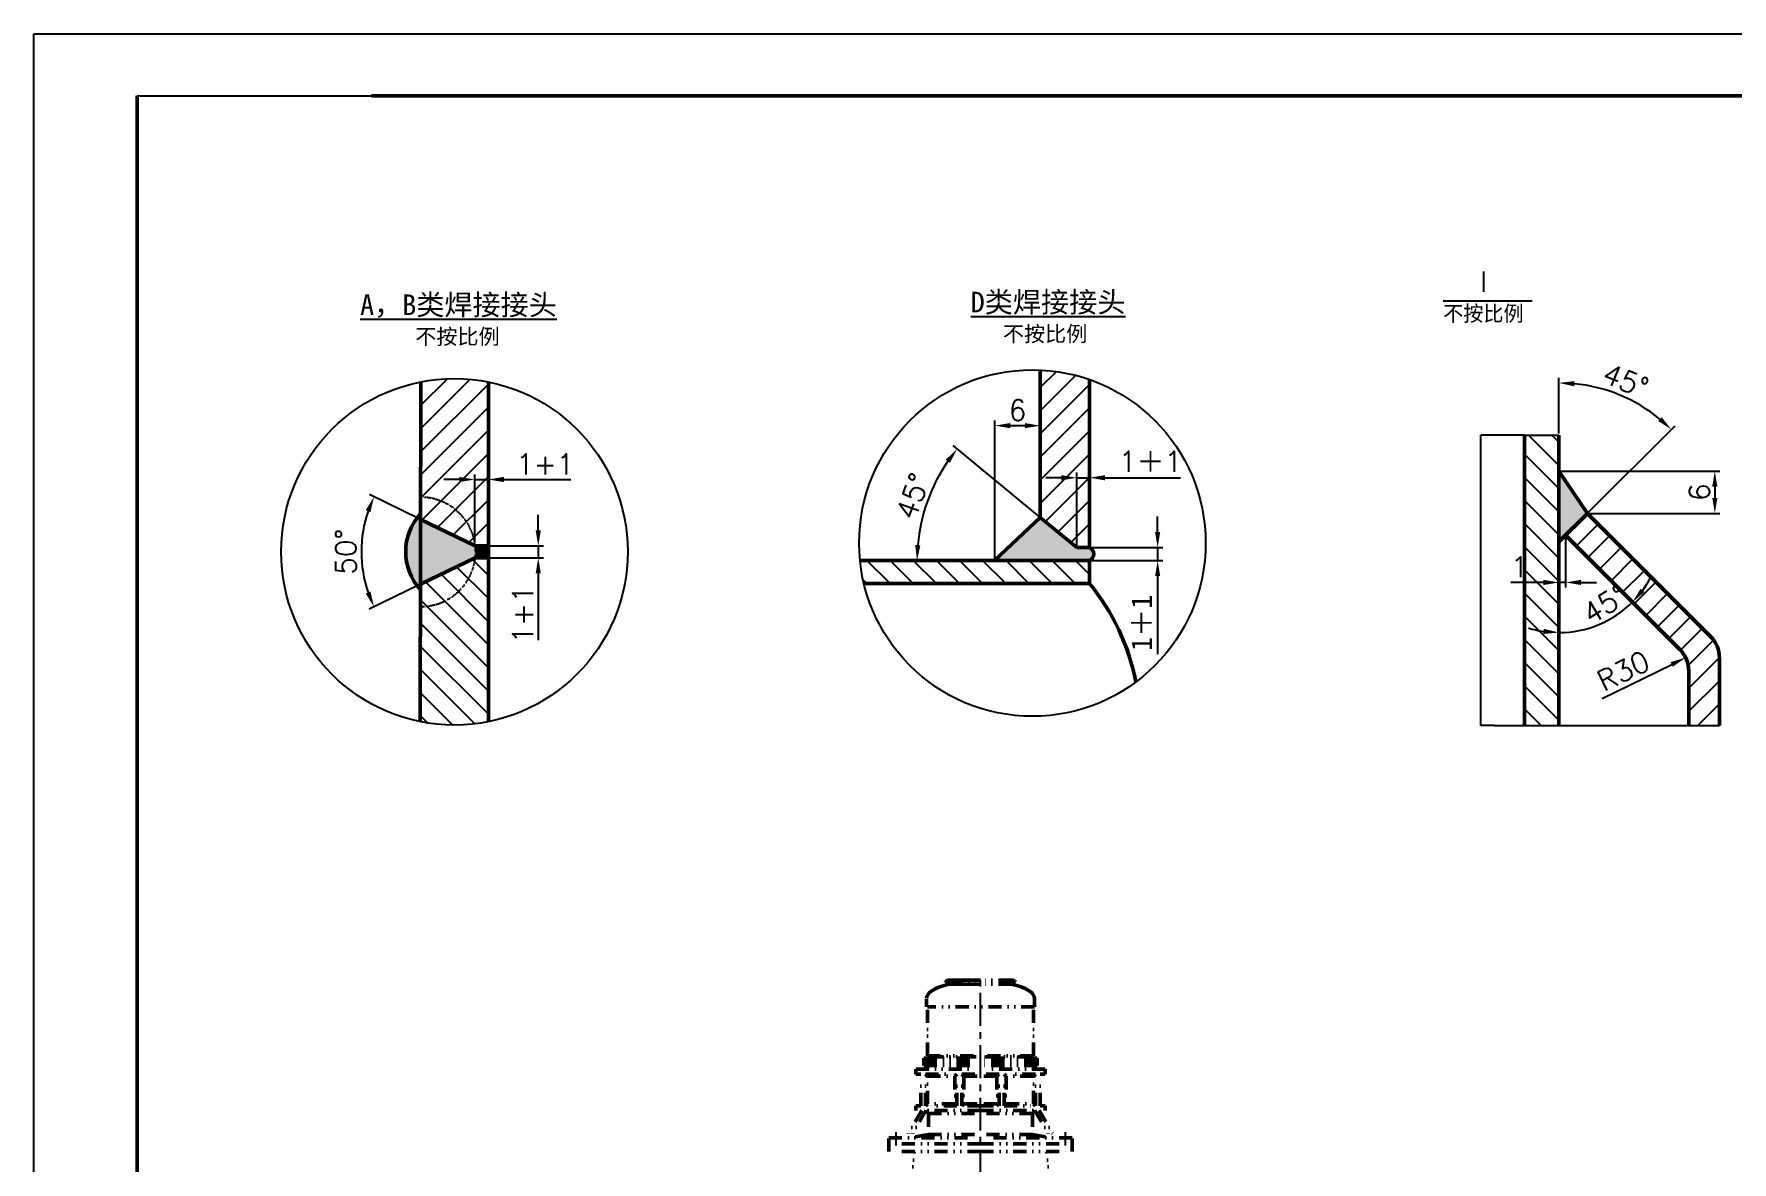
# Model space of a CAD drawing. Extents: x -857 to 5410, y -6702 to 2512.
# Drawn here: x -857 to 2438, y 323 to 2512 of the extents above; entities that cross this region are included whole.
import ezdxf

# ---------------------------------------------------------------- set-up
doc = ezdxf.new("R2010")
doc.units = 0
for name, pattern in [('ACAD_ISO07W100', [3.5, 0.5, -3]), ('CENTERX2', [101.6, 63.5, -12.7, 12.7, -12.7]), ('DIVIDEX2', [63.5, 25.4, -12.7, 0, -12.7, 0, -12.7])]:
    doc.linetypes.add(name, pattern=pattern)
doc.layers.get('0').update_dxf_attribs({"linetype": 'CONTINUOUS'})
doc.layers.get('DEFPOINTS').update_dxf_attribs({"linetype": 'CONTINUOUS'})
doc.styles.get("Standard").update_dxf_attribs({"font": 'txt.shx', "height": 40})
doc.dimstyles.get("Standard").update_dxf_attribs({"dimtxt": 0.18, "dimasz": 0.18, "dimexe": 0.18, "dimexo": 0.0625, "dimgap": 0.09, "dimtad": 0, "dimtih": 1, "dimtoh": 1, "dimdec": 4, "dimzin": 0, "dimdsep": 46, "dimtxsty": 'Standard', "dimcen": 0.09, "dimadec": 0, "dimazin": 0, "dimtfac": 1, "dimtdec": 4, "dimtofl": 0, "dimtmove": 0, "dimatfit": 3, "dimfxl": 0, "dimtolj": 1, "dimtzin": 0, "dimarcsym": 0})
pattern_1 = [(135, (400.692, 8.305), (-22.45064, -22.45064), [])]
pattern_2 = [(45, (400.692, 8.305), (-22.45064, 22.45064), [])]

# ---------------------------------------------------------------- blocks, each defined once
blk = doc.blocks.new('*D7')
at = {"color": 0, "lineweight": -2}
for p, q in [((121.7, 1548.8), (121.7, 1578.8)), ((121.7, 1518.8), (121.7, 1495.8)), ((121.7, 1465.8), (121.7, 1335.8))]:
    blk.add_line(p, q, dxfattribs=at)
at = {"lineweight": -2}
for p, q in [((15, 1518.8), (131.7, 1518.8)), ((15, 1495.8), (131.7, 1495.8))]:
    blk.add_line(p, q, dxfattribs=at)
at = {"color": 0}
for points in [[(116.7, 1548.8), (126.7, 1548.8), (121.7, 1518.8)], [(116.7, 1465.8), (126.7, 1465.8), (121.7, 1495.8)]]:
    blk.add_solid(points, dxfattribs=at)
at = {"layer": 'DEFPOINTS', "color": 0}
for p in [(12, 1518.8), (12, 1495.8), (121.7, 1495.8)]:
    blk.add_point(p, dxfattribs=at)
at = {"color": 0, "insert": (91.7, 1385.8), "char_height": 40, "attachment_point": 5, "rotation": 90}
blk.add_mtext('\\A1;1+1', dxfattribs=at)
blk = doc.blocks.new('*D8')
at = {"color": 0, "lineweight": -2}
for p, q in [((-31.4, 1647.6), (-61.4, 1647.6)), ((-1.4, 1647.6), (25, 1647.6)), ((55, 1647.6), (185, 1647.6))]:
    blk.add_line(p, q, dxfattribs=at)
at = {"lineweight": -2}
for p, q in [((-1.4, 1525.1), (-1.4, 1657.6)), ((25, 1521.8), (25, 1657.6))]:
    blk.add_line(p, q, dxfattribs=at)
at = {"color": 0}
for points in [[(-31.4, 1652.6), (-31.4, 1642.6), (-1.4, 1647.6)], [(55, 1652.6), (55, 1642.6), (25, 1647.6)]]:
    blk.add_solid(points, dxfattribs=at)
at = {"layer": 'DEFPOINTS', "color": 0}
for p in [(25, 1647.6), (-1.4, 1522.1), (25, 1518.8)]:
    blk.add_point(p, dxfattribs=at)
at = {"color": 0, "insert": (135, 1677.6), "char_height": 40, "attachment_point": 5}
blk.add_mtext('\\A1;1+1', dxfattribs=at)
blk = doc.blocks.new('*D9')
at = {"color": 0, "lineweight": -2}
for p, q in [((1323.3, 1545.8), (1323.3, 1575.8)), ((1323.3, 1515.8), (1323.3, 1490.2)), ((1323.3, 1460.2), (1323.3, 1308.7))]:
    blk.add_line(p, q, dxfattribs=at)
at = {"lineweight": -2}
for p, q in [((1193.9, 1515.8), (1333.3, 1515.8)), ((1193.9, 1490.2), (1333.3, 1490.2))]:
    blk.add_line(p, q, dxfattribs=at)
at = {"color": 0}
for points in [[(1318.3, 1545.8), (1328.3, 1545.8), (1323.3, 1515.8)], [(1318.3, 1460.2), (1328.3, 1460.2), (1323.3, 1490.2)]]:
    blk.add_solid(points, dxfattribs=at)
at = {"layer": 'DEFPOINTS', "color": 0}
for p in [(1190.9, 1515.8), (1190.9, 1490.2), (1323.3, 1490.2)]:
    blk.add_point(p, dxfattribs=at)
at = {"color": 0, "insert": (1292.1, 1369.5), "char_height": 40, "attachment_point": 5, "rotation": 90}
blk.add_mtext('\\A1;\\f宋体|b0|i0|c134|p2;1＋1', dxfattribs=at)
blk = doc.blocks.new('*D10')
at = {"color": 0, "lineweight": -2}
for p, q in [((1136.7, 1651), (1106.7, 1651)), ((1166.7, 1651), (1191, 1651)), ((1221, 1651), (1367.9, 1651))]:
    blk.add_line(p, q, dxfattribs=at)
at = {"lineweight": -2}
for p, q in [((1166.7, 1518.9), (1166.7, 1661)), ((1191, 1578.6), (1191, 1661))]:
    blk.add_line(p, q, dxfattribs=at)
at = {"color": 0}
for points in [[(1136.7, 1656), (1136.7, 1646), (1166.7, 1651)], [(1221, 1656), (1221, 1646), (1191, 1651)]]:
    blk.add_solid(points, dxfattribs=at)
at = {"layer": 'DEFPOINTS', "color": 0}
for p in [(1191, 1651), (1191, 1575.6), (1166.7, 1515.9)]:
    blk.add_point(p, dxfattribs=at)
at = {"color": 0, "insert": (1309.4, 1682.3), "char_height": 40, "attachment_point": 5}
blk.add_mtext('\\A1;1\\f宋体|b0|i0|c134|p2;＋\\Ftxt.shx;1', dxfattribs=at)
blk = doc.blocks.new('*D11')
at = {"lineweight": -2}
for p, q in [((1007.2, 1493.2), (1007.2, 1762.1)), ((1095.7, 1730.9), (1095.7, 1762.1))]:
    blk.add_line(p, q, dxfattribs=at)
at = {"color": 0, "lineweight": -2}
blk.add_line((1037.2, 1752.1), (1065.7, 1752.1), dxfattribs=at)
at = {"color": 0}
for points in [[(1037.2, 1757.1), (1037.2, 1747.1), (1007.2, 1752.1)], [(1065.7, 1757.1), (1065.7, 1747.1), (1095.7, 1752.1)]]:
    blk.add_solid(points, dxfattribs=at)
at = {"layer": 'DEFPOINTS', "color": 0}
for p in [(1095.7, 1752.1), (1095.7, 1727.9), (1007.2, 1490.2)]:
    blk.add_point(p, dxfattribs=at)
at = {"color": 0, "insert": (1051.5, 1782.1), "char_height": 40, "attachment_point": 5}
blk.add_mtext('\\A1;6', dxfattribs=at)
blk = doc.blocks.new('*D12')
at = {"lineweight": -2}
blk.add_line((1093.4, 1576.1), (926.5, 1713.3), dxfattribs=at)
at = {"color": 0, "lineweight": -2}
blk.add_arc((1197.8, 1490.3), 341.2, 145.6106, 174.9697, dxfattribs=at)
at = {"color": 0}
for points in [[(912.3, 1686), (920.2, 1679.9), (934.3, 1706.9)], [(862.9, 1520), (852.9, 1520.4), (856.6, 1490.2)]]:
    blk.add_solid(points, dxfattribs=at)
at = {"layer": 'DEFPOINTS', "color": 0}
for p in [(891.9, 1641.3), (1095.7, 1574.2), (1166.7, 1515.9), (745.9, 1490.2), (1095.7, 1490.2)]:
    blk.add_point(p, dxfattribs=at)
at = {"color": 0, "insert": (848.4, 1615.4), "char_height": 40, "attachment_point": 5, "rotation": 70.2902}
blk.add_mtext('\\A1;45°', dxfattribs=at)
blk = doc.blocks.new('*D13')
at = {"lineweight": -2}
for p, q in [((2101.8, 1736.6), (2101.8, 1844.9)), ((2159.3, 1584), (2327, 1751.7))]:
    blk.add_line(p, q, dxfattribs=at)
at = {"color": 0, "lineweight": -2}
blk.add_arc((2101.8, 1526.5), 308.4, 50.5751, 84.4249, dxfattribs=at)
at = {"color": 0}
for points in [[(2131.5, 1828.5), (2132, 1838.5), (2101.8, 1834.9)], [(2301.1, 1768.5), (2294.3, 1761.1), (2319.9, 1744.6)]]:
    blk.add_solid(points, dxfattribs=at)
at = {"layer": 'DEFPOINTS', "color": 0}
for p in [(2256, 1793.6), (2101.8, 1733.6), (2157.2, 1581.9), (2101.8, 1526.5), (2101.8, 1170.4)]:
    blk.add_point(p, dxfattribs=at)
at = {"color": 0, "insert": (2231.3, 1839.2), "char_height": 40, "attachment_point": 5, "rotation": 337.5}
blk.add_mtext('\\A1;45°', dxfattribs=at)
blk = doc.blocks.new('*D14')
at = {"color": 0, "lineweight": -2}
for start, end in [(323.5278, 332.0556), (270, 315), (252.9444, 261.4722)]:
    blk.add_arc((2101.8, 1552.4), 201.7, start, end, dxfattribs=at)
at = {"color": 0}
for points in [[(2267.8, 1429.2), (2260.3, 1435.8), (2244.5, 1409.8)], [(2072.3, 1357.9), (2071.5, 1347.9), (2101.8, 1350.7)]]:
    blk.add_solid(points, dxfattribs=at)
at = {"layer": 'DEFPOINTS', "color": 0}
for p in [(2101.8, 1733.6), (2114.8, 1539.5), (2154, 1357.5), (2336.1, 1318.1), (2101.8, 1170.4)]:
    blk.add_point(p, dxfattribs=at)
at = {"color": 0, "insert": (2191, 1405.6), "char_height": 40, "attachment_point": 5, "rotation": 31.2799}
blk.add_mtext('\\A1;45°', dxfattribs=at)
blk = doc.blocks.new('*D15')
at = {"lineweight": -2}
for p, q in [((2104.8, 1663.8), (2414.2, 1663.8)), ((2160.2, 1581.9), (2414.2, 1581.9))]:
    blk.add_line(p, q, dxfattribs=at)
at = {"color": 0, "lineweight": -2}
blk.add_line((2404.2, 1633.8), (2404.2, 1611.9), dxfattribs=at)
at = {"color": 0}
for points in [[(2399.2, 1633.8), (2409.2, 1633.8), (2404.2, 1663.8)], [(2399.2, 1611.9), (2409.2, 1611.9), (2404.2, 1581.9)]]:
    blk.add_solid(points, dxfattribs=at)
at = {"layer": 'DEFPOINTS', "color": 0}
for p in [(2101.8, 1663.8), (2157.2, 1581.9), (2404.2, 1581.9)]:
    blk.add_point(p, dxfattribs=at)
at = {"color": 0, "insert": (2374.2, 1622.9), "char_height": 40, "attachment_point": 5, "rotation": 90}
blk.add_mtext('\\A1;6', dxfattribs=at)
blk = doc.blocks.new('*D16')
at = {"lineweight": -2}
for p, q in [((2101.8, 1536.5), (2101.8, 1437.9)), ((2114.8, 1536.5), (2114.8, 1437.9))]:
    blk.add_line(p, q, dxfattribs=at)
at = {"color": 0, "lineweight": -2}
for p, q in [((2071.8, 1447.9), (2008.5, 1447.9)), ((2114.8, 1447.9), (2101.8, 1447.9)), ((2144.8, 1447.9), (2174.8, 1447.9))]:
    blk.add_line(p, q, dxfattribs=at)
at = {"color": 0}
for points in [[(2071.8, 1452.9), (2071.8, 1442.9), (2101.8, 1447.9)], [(2144.8, 1452.9), (2144.8, 1442.9), (2114.8, 1447.9)]]:
    blk.add_solid(points, dxfattribs=at)
at = {"layer": 'DEFPOINTS', "color": 0}
for p in [(2101.8, 1539.5), (2114.8, 1539.5), (2101.8, 1447.9)]:
    blk.add_point(p, dxfattribs=at)
at = {"color": 0, "insert": (2025.2, 1477.9), "char_height": 40, "attachment_point": 5}
blk.add_mtext('\\A1;1', dxfattribs=at)
blk = doc.blocks.new('*D21')
at = {"color": 0, "lineweight": -2}
blk.add_line((2185.9, 1222.9), (2320.7, 1288.9), dxfattribs=at)
at = {"color": 0}
blk.add_solid([(2318.5, 1293.3), (2322.9, 1284.4), (2347.6, 1302)], dxfattribs=at)
at = {"layer": 'DEFPOINTS', "color": 0}
for p in [(2347.6, 1302), (2293.7, 1275.7)]:
    blk.add_point(p, dxfattribs=at)
at = {"color": 0, "insert": (2226.6, 1276.2), "char_height": 40, "attachment_point": 5, "rotation": 26.0875}
blk.add_mtext('\\A1;R30', dxfattribs=at)
blk = doc.blocks.new('*D41')
at = {"lineweight": -2}
for p, q in [((-109.5, 1571.5), (-206, 1618.4)), ((-109.3, 1443.3), (-206.1, 1396.3))]:
    blk.add_line(p, q, dxfattribs=at)
at = {"color": 0, "lineweight": -2}
blk.add_arc((22.7, 1507.3), 244.2, 161.1171, 198.837, dxfattribs=at)
at = {"color": 0}
for points in [[(-213, 1588.2), (-203.8, 1584.4), (-197, 1614)], [(-203.8, 1430.3), (-213.1, 1426.5), (-197.1, 1400.7)]]:
    blk.add_solid(points, dxfattribs=at)
at = {"layer": 'DEFPOINTS', "color": 0}
for p in [(-106.8, 1570.2), (-218.8, 1544), (-1, 1518.8), (-1, 1495.8), (-106.6, 1444.6)]:
    blk.add_point(p, dxfattribs=at)
at = {"color": 0, "insert": (-251.6, 1507.4), "char_height": 40, "attachment_point": 5, "rotation": 89.977}
blk.add_mtext('\\A1;50%%d', dxfattribs=at)

msp = doc.modelspace()

# ---------------------------------------------------------------- hatches: boundary and pattern name
h = msp.add_hatch()
h.set_pattern_fill('ANSI31', color=256, scale=10, style=0)
h.set_pattern_definition(pattern_2)
h.paths.add_polyline_path([(1095.7, 1574.2), (1166.7, 1515.9), (1190.9, 1515.8), (1191.3, 1841.6, 0.072824), (1095.7, 1860.1)])
h = msp.add_hatch()
h.set_pattern_fill('ANSI31', color=256, scale=10, style=0)
h.set_pattern_definition(pattern_2)
h.paths.add_polyline_path([(25.1, 1836.8, 0.098758), (-106.4, 1836.9), (-106.7, 1613.9, -0.382763), (-0.9, 1518.8), (25, 1518.8)])
h.paths.add_polyline_path([(-106.7, 1613.9), (-106.8, 1570.2), (-1, 1518.8), (-0.9, 1518.8, 0.382763)])
h = msp.add_hatch()
h.set_pattern_fill('ANSI31', color=256, scale=10, angle=90, style=0)
h.set_pattern_definition(pattern_1)
h.paths.add_polyline_path([(2035.1, 1170.4), (2101.8, 1170.4), (2101.8, 1733.6), (2035.1, 1733.6)])
for points in [[(2101.8, 1526.5), (2157.2, 1581.9), (2101.8, 1663.8)], [(-106.7, 1581.5, 0.384836), (-107, 1433.6)], [(-0.9, 1518.8), (-106.8, 1570.2), (-106.9, 1444.4), (-1, 1495.8, 0.05403)], [(1007.2, 1490.2), (1095.7, 1490.2), (1190.9, 1490.2, 0.666749), (1190.9, 1515.8), (1166.7, 1515.9), (1095.7, 1574.2)], [(25, 1518.8), (-0.9, 1518.8, -0.054056), (-1, 1495.8), (25.1, 1495.8)]]:
    msp.add_hatch(color=256).paths.add_polyline_path(points)
h = msp.add_hatch()
h.set_pattern_fill('ANSI31', color=256, scale=10, style=0)
h.set_pattern_definition(pattern_2)
h.paths.add_polyline_path([(2336.1, 1318.1, -0.198912), (2353.7, 1275.7), (2353.7, 1170.4), (2413, 1170.4), (2413, 1301.2, 0.198912), (2395.4, 1343.7), (2157.2, 1581.9), (2114.8, 1539.5)])
h = msp.add_hatch()
h.set_pattern_fill('ANSI31', color=256, scale=10, angle=90, style=0)
h.set_pattern_definition(pattern_1)
h.paths.add_polyline_path([(-107, 1400.9), (-107.3, 1177.8, 0.099504), (25.1, 1177.7), (25.1, 1495.8), (-1, 1495.8, -0.38308)])
h.paths.add_polyline_path([(-106.9, 1444.4), (-107, 1400.9, 0.38308), (-1, 1495.8)], flags=17)

# ---------------------------------------------------------------- linework, layer by layer
for p, q in [((-856.6, 2512), (5409.9, 2512)), ((-856.6, -6701.7), (-856.6, 2512)), ((-656.6, 2392), (5289.9, 2392)), ((1877.4, 1994.5), (2050, 1994.5)), ((1950.1, 1170.4), (1950.1, 1733.6)), ((2035.1, 1733.6), (1950.1, 1733.6)), ((2035.1, 1733.6), (2101.8, 1733.6)), ((804.2, 1445.8), (760, 1489.9)), ((849.1, 1445.8), (804.9, 1490)), ((894, 1445.8), (849.8, 1490)), ((938.9, 1445.8), (894.6, 1490)), ((983.8, 1445.8), (939.5, 1490.1)), ((1028.7, 1445.8), (984.3, 1490.1)), ((1073.6, 1445.8), (1029.2, 1490.2)), ((1118.5, 1445.8), (1074, 1490.2)), ((1163.4, 1445.8), (1118.9, 1490.2)), ((1190.9, 1463.2), (1163.8, 1490.2)), ((759.3, 1445.8), (751.8, 1453.2)), ((1975.9, 1170.4), (1950.1, 1170.4)), ((1975.9, 1170.4), (2413, 1170.4))]:
    msp.add_line(p, q)
at = {"lineweight": 50}
for p, q in [((-656.6, 2392), (-656.6, -6561.7)), ((-201.8, 2392), (5289.9, 2392)), ((1095.7, 1860.1), (1095.7, 1574.2)), ((-106.4, 1836.9), (-107.3, 1177.8)), ((25, 1518.8), (25.1, 1836.8)), ((1190.9, 1515.8), (1191.3, 1841.6)), ((2035.1, 1733.6), (2035.1, 1170.4)), ((2101.8, 1733.6), (2101.8, 1170.4)), ((2157.2, 1581.9), (2101.8, 1663.8)), ((2101.8, 1526.5), (2157.2, 1581.9)), ((2395.4, 1343.7), (2157.2, 1581.9)), ((-106.8, 1570.2), (-1, 1518.8)), ((1095.7, 1574.2), (1007.1, 1490.2)), ((1166.7, 1515.9), (1095.7, 1574.2)), ((25, 1518.8), (-1, 1518.8)), ((25, 1518.8), (25.1, 1177.7)), ((1166.7, 1515.9), (1190.9, 1515.8)), ((2336.1, 1318.1), (2114.8, 1539.5)), ((-106.6, 1444.6), (-1, 1495.8)), ((25, 1495.8), (-1, 1495.8)), ((1095.7, 1490.2), (745.9, 1490.2)), ((1095.7, 1490.2), (1190.9, 1490.2)), ((1190.9, 1490.2), (1190.9, 1445.8)), ((753.5, 1445.8), (1190.9, 1445.8)), ((2413, 1170.4), (2413, 1301.2)), ((2353.7, 1170.4), (2353.7, 1275.7)), ((919.1, 676.1), (979.6, 676.1)), ((919.1, 668.6), (979.6, 668.6)), ((875, 639.3), (875, 624.3))]:
    msp.add_line(p, q, dxfattribs=at)
at = {"linetype": 'DIVIDEX2', "lineweight": 50}
for p, q in [((919.1, 672.3), (911.7, 672.3)), ((919.1, 672.3), (979.6, 672.3)), ((919.1, 672.3), (919.1, 668.6)), ((1040, 676.1), (979.6, 676.1)), ((1040, 672.3), (979.6, 672.3)), ((1040, 668.6), (979.6, 668.6)), ((1040, 672.3), (1047.4, 672.3)), ((1040, 668.6), (1040, 672.3)), ((1084.2, 624.3), (1084.2, 640.8)), ((876.8, 529.8), (876.8, 624.3)), ((1084.2, 624.3), (876.8, 624.3)), ((1082.3, 529.8), (1082.3, 624.3)), ((876.8, 529.8), (882.2, 527.4)), ((876.8, 529.8), (979.6, 529.8)), ((876.8, 524.9), (882.2, 527.4)), ((882.2, 527.4), (979.6, 527.4)), ((1076.9, 527.4), (979.5, 527.4)), ((1082.3, 529.8), (979.6, 529.8)), ((1082.3, 529.8), (1076.9, 527.4)), ((1082.3, 524.9), (1076.9, 527.4)), ((854.2, 503.4), (979.6, 503.4)), ((854.2, 494), (854.2, 503.4)), ((869.6, 524.9), (979.6, 524.9)), ((869.6, 510.9), (869.6, 524.9)), ((869.6, 517.9), (979.6, 517.9)), ((869.6, 510.9), (979.6, 510.9)), ((876.8, 524.9), (882.2, 524.9)), ((876.8, 503.4), (876.8, 510.9)), ((1089.6, 524.9), (979.6, 524.9)), ((1089.6, 517.9), (979.6, 517.9)), ((1089.6, 510.9), (979.6, 510.9)), ((1104.9, 503.4), (979.6, 503.4)), ((1082.3, 524.9), (1076.9, 524.9)), ((1082.3, 503.4), (1082.3, 510.9)), ((1089.6, 510.9), (1089.6, 524.9)), ((1104.9, 494), (1104.9, 503.4)), ((854.2, 494), (863.6, 494)), ((863.6, 432.5), (863.6, 494)), ((873, 494), (933.7, 494)), ((873, 494), (876.8, 489.8)), ((873, 432.5), (873, 494)), ((876.8, 489.8), (929.7, 489.8)), ((876.8, 436.2), (876.8, 489.8)), ((929.7, 489.8), (933.7, 494)), ((929.7, 489.8), (929.7, 436.2)), ((933.7, 432.5), (933.7, 494)), ((943.1, 494), (979.6, 494)), ((943.1, 494), (947.6, 489.8)), ((943.1, 432.5), (943.1, 494)), ((947.6, 489.8), (979.6, 489.8)), ((947.6, 489.8), (947.6, 436.2)), ((1016, 494), (979.6, 494)), ((1011.5, 489.8), (979.6, 489.8)), ((1016, 494), (1011.5, 489.8)), ((1011.5, 489.8), (1011.5, 436.2)), ((1016, 432.5), (1016, 494)), ((1086.1, 494), (1025.4, 494)), ((1025.4, 432.5), (1025.4, 494)), ((1029.4, 489.8), (1025.4, 494)), ((1082.3, 489.8), (1029.4, 489.8)), ((1029.4, 489.8), (1029.4, 436.2)), ((1086.1, 494), (1082.3, 489.8)), ((1082.3, 436.2), (1082.3, 489.8)), ((1086.1, 432.5), (1086.1, 494)), ((1104.9, 494), (1095.5, 494)), ((1095.5, 432.5), (1095.5, 494)), ((863.6, 432.5), (854.2, 432.5)), ((854.2, 423.2), (854.2, 432.5)), ((876.8, 436.2), (873, 432.5)), ((933.7, 432.5), (873, 432.5)), ((929.7, 436.2), (876.8, 436.2)), ((929.7, 436.2), (933.7, 432.5)), ((947.6, 436.2), (943.1, 432.5)), ((979.6, 432.5), (943.1, 432.5)), ((947.6, 436.2), (979.6, 436.2)), ((1011.5, 436.2), (979.6, 436.2)), ((979.6, 432.5), (1016, 432.5)), ((1011.5, 436.2), (1016, 432.5)), ((1029.4, 436.2), (1025.4, 432.5)), ((1025.4, 432.5), (1086.1, 432.5)), ((1029.4, 436.2), (1082.3, 436.2)), ((1082.3, 436.2), (1086.1, 432.5)), ((1095.5, 432.5), (1104.9, 432.5)), ((1104.9, 423.2), (1104.9, 432.5)), ((865.7, 423.2), (835.1, 370.5)), ((873.8, 423.2), (843.2, 370.5)), ((979.6, 423.2), (854.2, 423.2)), ((873.8, 423.2), (878.8, 417.4)), ((878.8, 417.4), (878.8, 377)), ((878.8, 417.4), (974.2, 417.4)), ((979.6, 423.2), (1104.9, 423.2)), ((1080.4, 417.4), (984.9, 417.4)), ((1085.3, 423.2), (1080.4, 417.4)), ((1080.4, 417.4), (1080.4, 377)), ((1085.3, 423.2), (1115.9, 370.5)), ((1093.4, 423.2), (1124, 370.5)), ((801.6, 370.5), (979.6, 370.5)), ((801.6, 343.8), (801.6, 370.5)), ((878.8, 377), (843.2, 370.5)), ((878.8, 377), (974.2, 377)), ((1157.6, 370.5), (979.6, 370.5)), ((1080.4, 377), (984.9, 377)), ((1080.4, 377), (1115.9, 370.5)), ((1157.6, 343.8), (1157.6, 370.5)), ((979.6, 358.5), (801.6, 358.5)), ((979.6, 343.8), (801.6, 343.8)), ((811.3, -104.3), (850.9, 343.8)), ((979.6, 358.5), (1157.6, 358.5)), ((979.6, 343.8), (1157.6, 343.8)), ((1147.8, -104.3), (1108.3, 343.8))]:
    msp.add_line(p, q, dxfattribs=at)
at = {"linetype": 'CENTERX2'}
msp.add_line((979.5, -2866.4), (979.5, 676.1), dxfattribs=at)
at = {"linetype": 'DIVIDEX2'}
for p, q in [((815.2, 381.2), (815.2, 330.3)), ((1144, 381.2), (1144, 330.3))]:
    msp.add_line(p, q, dxfattribs=at)
for centre in [(1080.3, 1524.3), (-40.9, 1507.3)]:
    msp.add_circle(centre, 336.1)
at = {"lineweight": 50}
for centre, radius, start, end in [((-25, 1507.4), 110.4, 137.8188, 222.0129), ((1185.5, 1503), 13.9, 292.5407, 67.3141), ((863.6, 1174.4), 425.1, 10.9036, 39.6656), ((2293.7, 1275.7), 60, 0, 45), ((2353, 1301.2), 60, 0, 45)]:
    msp.add_arc(centre, radius, start, end, dxfattribs=at)
at = {"linetype": 'ACAD_ISO07W100'}
msp.add_arc((-106.8, 1507.4), 106.5, 269.9158, 89.9158, dxfattribs=at)
at = {"linetype": 'DIVIDEX2', "lineweight": 50}
for centre, start, end in [((917.8, 669.4), 78.599, 154.8616), ((1041.3, 669.4), 25.1384, 101.401)]:
    msp.add_arc(centre, 6.76, start, end, dxfattribs=at)
at = {"lineweight": 50}
for start_param, end_param in [(2.186343, 3.141593), (0, 0.95525)]:
    msp.add_ellipse((979.6, 640.8), major_axis=(104.7, 0), ratio=0.324393, start_param=start_param, end_param=end_param, dxfattribs=at)

# ---------------------------------------------------------------- texts
at = {"char_height": 40, "attachment_point": 1}
for s, insert, width in [('  I\\P{\\fTxt|b0|i0|c134|p2;\\H0.75x;不按比例}', (1877.2, 2051.4), 778.545), ('{\\f宋体|b0|i0|c134|p2;\\LA，B类焊接接头\\P}   {\\f宋体|b0|i0|c134|p2;\\H0.75x;不按比例}', (-223.9, 2006.6), 600.348), ('{\\f宋体|b0|i0|c134|p2;\\LD类焊接接头\\P} {\\H0.75x; \\f宋体|b0|i0|c134|p2;不按比例}', (960.7, 2011.9), 600.348)]:
    msp.add_mtext(s, dxfattribs=dict(at, insert=insert, width=width))

# ---------------------------------------------------------------- dimensions: what is measured, and where the dimension line sits
dim = msp.add_angular_dim_2l(base=(2256, 1793.6), line1=((2101.8, 1733.6), (2101.8, 1170.4)), line2=((2101.8, 1526.5), (2157.2, 1581.9)), dimstyle='Standard', override={"dimtxt": 40, "dimasz": 30, "dimexe": 10, "dimexo": 3, "dimgap": 10, "dimtad": 1, "dimtih": 0, "dimtoh": 0, "dimdec": 0, "dimzin": 8, "dimlunit": 6, "dimcen": 2.5, "dimclre": 256, "dimtdec": 0, "dimtofl": 1})
dim.commit()
dim.dimension.update_dxf_attribs({"geometry": '*D13', "text_midpoint": (2231.3, 1839.2)})
dim = msp.add_linear_dim(base=(1095.7, 1752.1), p1=(1007.2, 1490.2), p2=(1095.7, 1727.9), text='6', dimstyle='Standard', override={"dimtxt": 40, "dimasz": 30, "dimexe": 10, "dimexo": 3, "dimgap": 10, "dimtad": 1, "dimtih": 0, "dimtoh": 0, "dimdec": 0, "dimzin": 8, "dimlunit": 6, "dimcen": 2.5, "dimclre": 256, "dimtdec": 0, "dimtofl": 1})
dim.commit()
dim.dimension.update_dxf_attribs({"geometry": '*D11', "text_midpoint": (1051.5, 1752.1), "dimtype": 160})
for base, line1, line2, text, picture, middle in [((891.9, 1641.3), ((1095.7, 1490.2), (745.9, 1490.2)), ((1166.7, 1515.9), (1095.7, 1574.2)), '45°', '*D12', (848.4, 1615.4)), ((-218.8, 1544), ((-106.8, 1570.2), (-1, 1518.8)), ((-106.6, 1444.6), (-1, 1495.8)), '50%%d', '*D41', (-251.6, 1507.4))]:
    dim = msp.add_angular_dim_2l(base=base, line1=line1, line2=line2, text=text, dimstyle='Standard', override={"dimtxt": 40, "dimasz": 30, "dimexe": 10, "dimexo": 3, "dimgap": 10, "dimtad": 1, "dimtih": 0, "dimtoh": 0, "dimdec": 0, "dimzin": 8, "dimlunit": 6, "dimcen": 2.5, "dimclre": 256, "dimtdec": 0, "dimtofl": 1})
    dim.commit()
    dim.dimension.update_dxf_attribs({"geometry": picture, "text_midpoint": middle})
dim = msp.add_angular_dim_2l(base=(2154, 1357.5), line1=((2101.8, 1733.6), (2101.8, 1170.4)), line2=((2336.1, 1318.1), (2114.8, 1539.5)), dimstyle='Standard', override={"dimtxt": 40, "dimasz": 30, "dimexe": 10, "dimexo": 3, "dimgap": 10, "dimtad": 1, "dimtih": 0, "dimtoh": 0, "dimdec": 0, "dimzin": 8, "dimlunit": 6, "dimcen": 2.5, "dimclre": 256, "dimtdec": 0, "dimtofl": 1})
dim.commit()
dim.dimension.update_dxf_attribs({"geometry": '*D14', "text_midpoint": (2206.6, 1380), "dimtype": 162})
for base, p1, p2, text, picture, middle in [((25, 1647.6), (-1.4, 1522.1), (25, 1518.8), '1+1', '*D8', (135, 1677.6)), ((1191, 1651), (1166.7, 1515.9), (1191, 1575.6), '1\\f宋体|b0|i0|c134|p2;＋\\Ftxt.shx;1', '*D10', (1309.4, 1682.3)), ((2101.8, 1447.9), (2114.8, 1539.5), (2101.8, 1539.5), '1', '*D16', (2025.2, 1477.9))]:
    dim = msp.add_linear_dim(base=base, p1=p1, p2=p2, text=text, dimstyle='Standard', override={"dimtxt": 40, "dimasz": 30, "dimexe": 10, "dimexo": 3, "dimgap": 10, "dimtad": 1, "dimtih": 0, "dimtoh": 0, "dimdec": 0, "dimzin": 8, "dimlunit": 6, "dimcen": 2.5, "dimclre": 256, "dimtdec": 0, "dimtofl": 1})
    dim.commit()
    dim.dimension.update_dxf_attribs({"geometry": picture, "text_midpoint": middle})
for base, p1, p2, text, picture, middle in [((2404.2, 1581.9), (2101.8, 1663.8), (2157.2, 1581.9), '6', '*D15', (2374.2, 1622.9)), ((121.7, 1495.8), (12, 1518.8), (12, 1495.8), '1+1', '*D7', (91.7, 1385.8)), ((1323.3, 1490.2), (1190.9, 1515.8), (1190.9, 1490.2), '\\f宋体|b0|i0|c134|p2;1＋1', '*D9', (1292.1, 1369.5))]:
    dim = msp.add_linear_dim(base=base, p1=p1, p2=p2, angle=90, text=text, dimstyle='Standard', override={"dimtxt": 40, "dimasz": 30, "dimexe": 10, "dimexo": 3, "dimgap": 10, "dimtad": 1, "dimtih": 0, "dimtoh": 0, "dimdec": 0, "dimzin": 8, "dimlunit": 6, "dimcen": 2.5, "dimclre": 256, "dimtdec": 0, "dimtofl": 1})
    dim.commit()
    dim.dimension.update_dxf_attribs({"geometry": picture, "text_midpoint": middle})
dim = msp.add_radius_dim(center=(2293.7, 1275.7), mpoint=(2347.6, 1302), text='R30', dimstyle='Standard', override={"dimtxt": 40, "dimasz": 30, "dimexe": 10, "dimexo": 3, "dimgap": 10, "dimtad": 1, "dimtih": 0, "dimtoh": 0, "dimdec": 0, "dimzin": 8, "dimlunit": 6, "dimcen": 2.5, "dimclre": 256, "dimtdec": 0, "dimtofl": 1})
dim.commit()
dim.dimension.update_dxf_attribs({"geometry": '*D21', "text_midpoint": (2239.8, 1249.3), "dimtype": 164})

doc.saveas('drawing.dxf')
